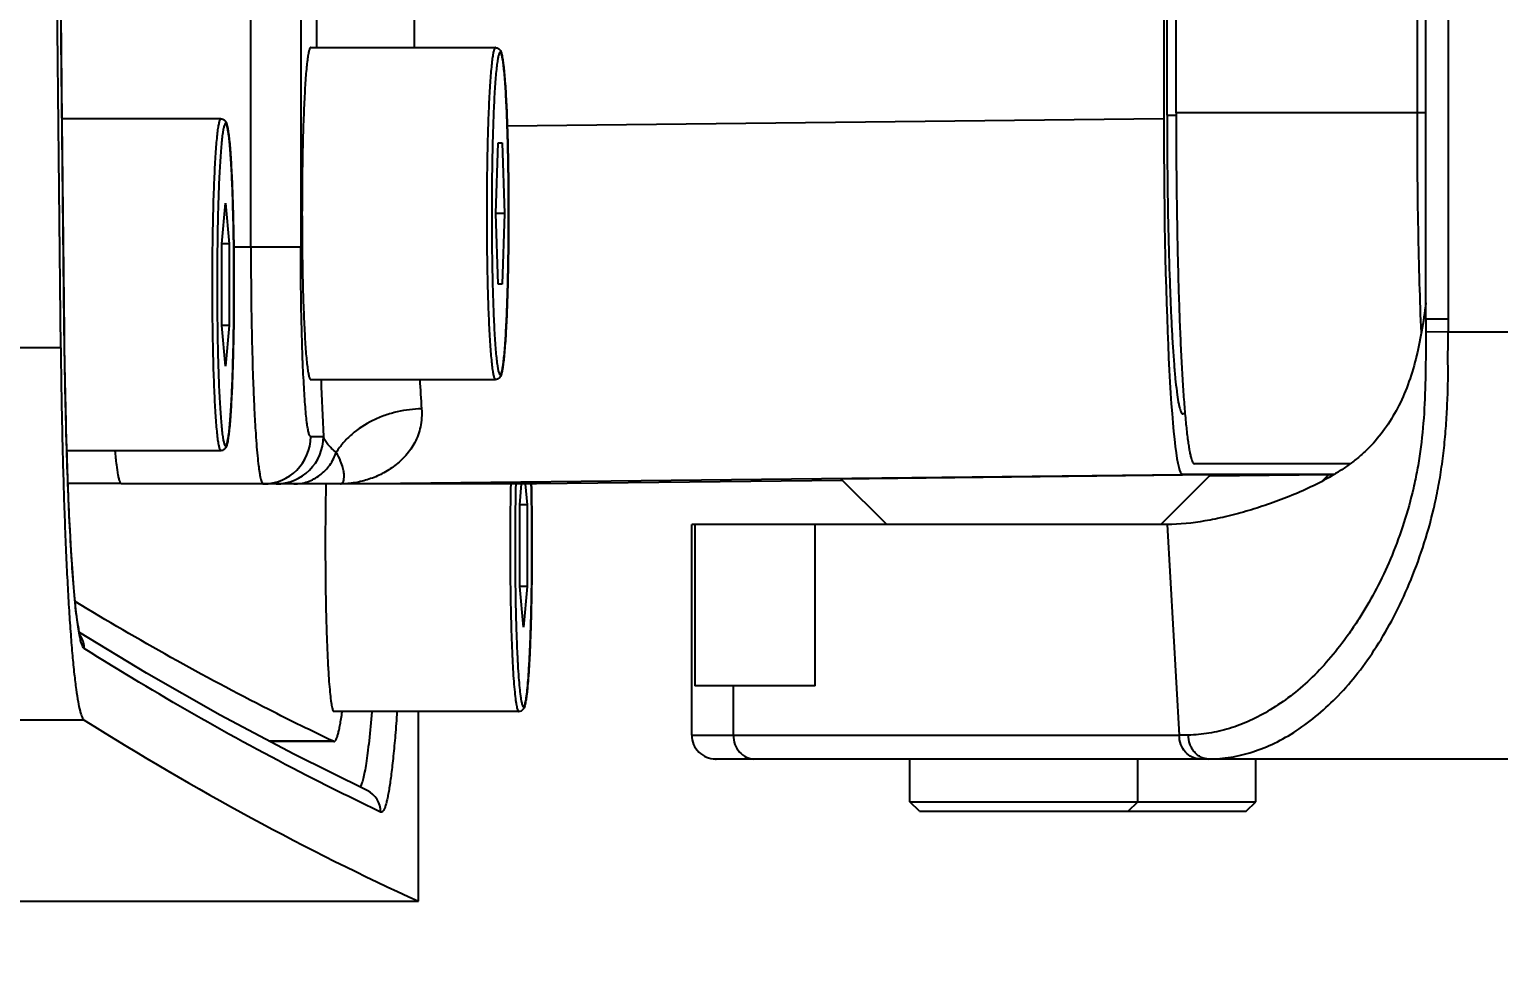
# Model space of a CAD drawing. Header units: millimetres. Extents: x 5828 to 6704, y 123 to 421.
# Drawn here: x 6599.013 to 6601.077, y 245.875 to 247.173 of the extents above; entities that cross this region are included whole.
import ezdxf

# ---------------------------------------------------------------- set-up
doc = ezdxf.new("R2010")
doc.units = ezdxf.units.MM
for name, color, linetype in [('外形图', 7, 'Continuous'), ('尺寸标注', 7, 'Continuous'), ('运动范围', 7, 'Continuous')]:
    doc.layers.add(name, color=color, linetype=linetype)
doc.styles.add('微软雅黑', font='msyh.ttc', dxfattribs={"height": 1.5})
doc.dimstyles.new('尺寸标注_1_15比例', dxfattribs={"dimtxt": 1.5, "dimasz": 1.25, "dimexe": 0.5, "dimexo": 0.4, "dimgap": 0.5, "dimtad": 1, "dimdec": 1, "dimlfac": 15, "dimdsep": 46, "dimtxsty": '微软雅黑', "dimcen": 0.09, "dimadec": 0, "dimazin": 0, "dimtp": 0.01, "dimtm": 0.01, "dimtfac": 1, "dimtdec": 1, "dimtofl": 0, "dimtmove": 0, "dimatfit": 3, "dimfxl": 1, "dimtolj": 1, "dimarcsym": 0})

# ---------------------------------------------------------------- blocks, each defined once
blk = doc.blocks.new('*D770')
at = {"layer": 'Defpoints', "color": 0}
for p in [(6551.3884, 249.6138), (6591.2263, 249.6138), (6637.3008, 249.6138), (6628.0365, 243.1292), (6583.7661, 238.2698)]:
    blk.add_point(p, dxfattribs=at)
at = {"layer": '尺寸标注', "color": 0, "lineweight": -2}
blk.add_arc((6591.2263, 249.6138), 13.5772, 185.27685, 344.73221, dxfattribs=at)
at = {"layer": '尺寸标注', "color": 0}
for points in [[(6577.9147, 248.3747), (6577.4985, 248.3555), (6577.6491, 249.6138)], [(6604.5277, 245.9929), (6604.1211, 246.084), (6604.5977, 247.2582)]]:
    blk.add_solid(points, dxfattribs=at)
at = {"layer": '尺寸标注', "color": 0, "insert": (6591.5441, 237.3197), "char_height": 1.5, "attachment_point": 5, "rotation": 1.4808, "style": '微软雅黑'}
blk.add_mtext('\\A1;+\\A1;170%%d', dxfattribs=at)

msp = doc.modelspace()

# ---------------------------------------------------------------- linework, layer by layer
at = {"layer": '外形图', "color": 7, "linetype": 'Continuous'}
for p, q in [((6600.9753, 246.7656), (6600.9753, 249.1954)), ((6601.0068, 246.7471), (6601.0068, 249.1957)), ((6600.607, 248.9139), (6600.607, 247.047)), ((6600.6115, 247.0521), (6600.6115, 248.9088)), ((6600.6241, 247.0555), (6600.6241, 248.9055)), ((6599.5535, 248.8138), (6599.5535, 247.1471)), ((6600.9632, 247.0555), (6600.9632, 247.9879)), ((6599.324, 246.8671), (6599.324, 247.2471)), ((6599.394, 247.2471), (6599.394, 246.8671)), ((6599.4168, 247.1471), (6599.4168, 247.2471)), ((6599.408, 247.1471), (6599.6676, 247.1471)), ((6599.2817, 247.0471), (6599.0586, 247.0471)), ((6600.607, 247.047), (6599.6843, 247.0366)), ((6600.6115, 247.0521), (6600.6241, 247.0521)), ((6600.9753, 247.0555), (6600.6241, 247.0555)), ((6599.6683, 246.9138), (6599.6713, 247.0131)), ((6599.6713, 247.0131), (6599.6773, 247.0131)), ((6599.6773, 247.0131), (6599.6803, 246.9138)), ((6599.2832, 246.8711), (6599.2884, 246.9285)), ((6599.2884, 246.9285), (6599.2936, 246.8711)), ((6599.6803, 246.9138), (6599.6683, 246.9138)), ((6599.6713, 246.8145), (6599.6683, 246.9138)), ((6599.6803, 246.9138), (6599.6773, 246.8145)), ((6599.2936, 246.8711), (6599.2832, 246.8711)), ((6599.2832, 246.7565), (6599.2832, 246.8711)), ((6599.2936, 246.8711), (6599.2936, 246.7565)), ((6599.2999, 246.8672), (6599.394, 246.8671)), ((6599.2999, 246.8672), (6599.324, 246.8671)), ((6599.6773, 246.8145), (6599.6713, 246.8145)), ((6599.2936, 246.7565), (6599.2832, 246.7565)), ((6599.2884, 246.6991), (6599.2832, 246.7565)), ((6599.2936, 246.7565), (6599.2884, 246.6991)), ((6600.9753, 246.7656), (6600.975, 246.7204)), ((6599.0618, 246.7467), (6599.0618, 246.747)), ((6599.0618, 246.7467), (6599.0619, 246.747)), ((6601.0067, 246.7471), (6600.9751, 246.7474)), ((6601.6394, 246.7471), (6601.0068, 246.7471)), ((6599.0567, 246.7251), (6596.98, 246.7234)), ((6600.975, 246.7204), (6600.9747, 246.6934)), ((6599.408, 246.6805), (6599.6676, 246.6805)), ((6600.9747, 246.6934), (6600.9746, 246.6883)), ((6600.6367, 246.6321), (6600.6335, 246.6321)), ((6599.408, 246.6005), (6599.4259, 246.6005)), ((6599.2817, 246.5805), (6599.0653, 246.5805)), ((6600.8687, 246.5621), (6600.65, 246.5621)), ((6599.1417, 246.5345), (6599.0669, 246.5345)), ((6599.7255, 246.5338), (6599.1417, 246.5338)), ((6599.4498, 246.5338), (6600.6331, 246.5471)), ((6599.7018, 246.5045), (6599.7045, 246.5338)), ((6599.7096, 246.5338), (6599.7122, 246.5045)), ((6600.1556, 246.5387), (6599.7255, 246.5338)), ((6600.1531, 246.5411), (6600.6728, 246.547)), ((6600.2176, 246.4767), (6600.1531, 246.5411)), ((6600.6029, 246.4767), (6600.6732, 246.547)), ((6600.8459, 246.5471), (6600.6331, 246.5471)), ((6600.6715, 246.5452), (6600.8386, 246.547)), ((6600.6728, 246.547), (6600.6732, 246.547)), ((6600.8299, 246.538), (6600.8389, 246.547)), ((6600.8447, 246.5464), (6600.8383, 246.5464)), ((6600.8386, 246.547), (6600.8389, 246.547)), ((6599.7122, 246.5045), (6599.7018, 246.5045)), ((6599.7018, 246.3898), (6599.7018, 246.5045)), ((6599.7122, 246.5045), (6599.7122, 246.3898)), ((6599.0709, 246.4491), (6599.0699, 246.4687)), ((6600.6115, 246.4767), (6599.9436, 246.4767)), ((6599.9436, 246.1805), (6599.9436, 246.4767)), ((6599.9477, 246.4767), (6599.9477, 246.25)), ((6600.1168, 246.25), (6600.1168, 246.4767)), ((6600.6115, 246.4767), (6600.6286, 246.1805)), ((6599.072, 246.4315), (6599.0709, 246.4491)), ((6599.0731, 246.4156), (6599.072, 246.4315)), ((6599.0742, 246.4012), (6599.0731, 246.4156)), ((6599.0752, 246.3884), (6599.0742, 246.4012)), ((6599.0762, 246.3769), (6599.0752, 246.3884)), ((6599.7122, 246.3898), (6599.7018, 246.3898)), ((6599.707, 246.3325), (6599.7018, 246.3898)), ((6599.7122, 246.3898), (6599.707, 246.3325)), ((6600.1168, 246.25), (6599.9477, 246.25)), ((6600.0021, 246.1805), (6600.0021, 246.25)), ((6599.0896, 246.2017), (6596.9607, 246.2005)), ((6599.7004, 246.2138), (6599.4407, 246.2138)), ((6599.5597, 245.9471), (6599.5597, 246.2138)), ((6599.9436, 246.1805), (6600.0021, 246.1805)), ((6600.0021, 246.1805), (6600.6286, 246.1805)), ((6600.6414, 246.1807), (6600.6286, 246.1805)), ((6599.4399, 246.172), (6599.3499, 246.172)), ((6599.4407, 246.1718), (6599.3502, 246.1718)), ((6599.4399, 246.172), (6599.4407, 246.1718)), ((6599.9769, 246.1471), (6599.9778, 246.1471)), ((6599.9772, 246.1471), (6599.9771, 246.1471)), ((6602.255, 246.1471), (6599.9772, 246.1471)), ((6600.2502, 246.0871), (6600.2502, 246.1471)), ((6600.5702, 246.0871), (6600.5702, 246.1471)), ((6600.736, 246.0871), (6600.736, 246.1471)), ((6599.4874, 246.1027), (6599.4874, 246.1027)), ((6600.2502, 246.0871), (6600.57, 246.0871)), ((6600.2636, 246.0738), (6600.2502, 246.0871)), ((6600.5569, 246.0738), (6600.5702, 246.0871)), ((6600.5702, 246.0871), (6600.57, 246.0871)), ((6600.5702, 246.0871), (6600.7357, 246.0871)), ((6600.7226, 246.0738), (6600.736, 246.0871)), ((6600.736, 246.0871), (6600.7357, 246.0871)), ((6600.2636, 246.0738), (6600.5567, 246.0738)), ((6600.5567, 246.0738), (6600.5569, 246.0738)), ((6600.5569, 246.0738), (6600.7224, 246.0738)), ((6600.7224, 246.0738), (6600.7226, 246.0738)), ((6596.9517, 245.9471), (6599.5597, 245.9471))]:
    msp.add_line(p, q, dxfattribs=at)
for points in [[(6599.0619, 246.747), (6599.0586, 247.0435), (6599.0558, 247.3427), (6599.0532, 247.6431), (6599.0511, 247.9445), (6599.0492, 248.2467), (6599.0478, 248.5497), (6599.0467, 248.8533), (6599.046, 249.1572), (6599.0456, 249.4614), (6599.0456, 249.7657), (6599.046, 250.0699), (6599.0467, 250.3739), (6599.0478, 250.6776), (6599.0492, 250.9807), (6599.0511, 251.283), (6599.0532, 251.5845), (6599.0558, 251.8849), (6599.0586, 252.184), (6599.0619, 252.4805)], [(6599.0699, 246.4687), (6599.0688, 246.4904), (6599.0682, 246.5021), (6599.0677, 246.5145), (6599.0672, 246.5275), (6599.0666, 246.5411), (6599.0661, 246.5555), (6599.0656, 246.5707), (6599.0651, 246.5866), (6599.0646, 246.6033), (6599.0642, 246.621), (6599.0637, 246.6396), (6599.0633, 246.6591), (6599.0629, 246.6798), (6599.0625, 246.7015), (6599.0622, 246.7243), (6599.0619, 246.747)], [(6599.0846, 246.3191), (6599.0846, 246.3191), (6599.0846, 246.3193), (6599.0844, 246.3197), (6599.0842, 246.3203), (6599.084, 246.3212), (6599.0837, 246.3222), (6599.0834, 246.3235), (6599.0831, 246.3249), (6599.0828, 246.3265), (6599.0824, 246.3283), (6599.082, 246.3303), (6599.0816, 246.3325), (6599.0812, 246.3349), (6599.0808, 246.3375), (6599.0804, 246.3403), (6599.08, 246.3433), (6599.0795, 246.3466), (6599.0791, 246.3501), (6599.0786, 246.3538), (6599.0782, 246.3579), (6599.0777, 246.3622), (6599.0772, 246.3668), (6599.0767, 246.3717), (6599.0762, 246.3769)], [(6599.4874, 246.1027), (6599.3841, 246.1537), (6599.2808, 246.2087), (6599.1775, 246.2677), (6599.0831, 246.3251)]]:
    msp.add_lwpolyline(points, dxfattribs=at)
for centre, radius, start, end in [((6605.3888, 246.8908), 5.97, 182.02032, 182.78766), ((6601.8792, 246.8096), 2.3216, 183.19, 184.2066), ((6599.3414, 246.6004), 0.0666, 270.0457, 0.0437), ((6599.3593, 246.6004), 0.0666, 270.0439, 0.0437), ((6599.0566, 246.3023), 0.0332, 29.5718, 34.0944), ((6599.0565, 246.3023), 0.0333, 359.8946, 29.5644), ((6599.9769, 246.1805), 0.0333, 180, 270.0159), ((6599.4731, 246.0726), 0.0333, 359.8954, 64.5451)]:
    msp.add_arc(centre, radius, start, end, dxfattribs=at)
for centre, major_axis, ratio, start_param, end_param in [((6599.7468, 249.6138), (0, 13.4821), 0.052408, 1.354859, 1.786734), ((6600.6331, 247.0472), (0, 0.5), 0.052351, -4.712093, -3.141591), ((6600.8118, 1245.6617), (0, 1000), 0.052408, -3.17446, -3.165488)]:
    msp.add_ellipse(centre, major_axis=major_axis, ratio=ratio, start_param=start_param, end_param=end_param, dxfattribs=at)
for points, knots in [([(6599.0618, 246.747), (6599.0564, 247.222), (6599.0482, 248.1776), (6599.0442, 249.6138), (6599.0482, 251.05), (6599.0564, 252.0056), (6599.0618, 252.4805)], [0, 0, 0, 0, 0.248536, 0.5, 0.751464, 1, 1, 1, 1]), ([(6599.408, 247.1471), (6599.4078, 247.1471), (6599.4074, 247.1469), (6599.4071, 247.1465), (6599.4066, 247.1457), (6599.4061, 247.1444), (6599.4055, 247.1425), (6599.405, 247.14), (6599.4044, 247.1369), (6599.4038, 247.1333), (6599.4031, 247.1275), (6599.4021, 247.1189), (6599.4011, 247.1072), (6599.4002, 247.0936), (6599.3993, 247.0783), (6599.3985, 247.0614), (6599.3975, 247.0361), (6599.3966, 247.002), (6599.3959, 246.9587), (6599.3958, 246.929), (6599.3958, 246.9138)], [0, 0, 0, 0, 0.002822, 0.004789, 0.00724, 0.013733, 0.022453, 0.033438, 0.046693, 0.062201, 0.079935, 0.121933, 0.172316, 0.230619, 0.296293, 0.368714, 0.447191, 0.619257, 0.80591, 1, 1, 1, 1]), ([(6599.6676, 247.1471), (6599.6674, 247.1471), (6599.6671, 247.1469), (6599.6667, 247.1465), (6599.6663, 247.1457), (6599.6658, 247.1444), (6599.6652, 247.1425), (6599.6646, 247.14), (6599.664, 247.1369), (6599.6635, 247.1333), (6599.6627, 247.1275), (6599.6618, 247.1189), (6599.6608, 247.1072), (6599.6598, 247.0936), (6599.6589, 247.0783), (6599.6581, 247.0614), (6599.6572, 247.0361), (6599.6562, 247.002), (6599.6556, 246.9587), (6599.6554, 246.929), (6599.6554, 246.9138)], [0, 0, 0, 0, 0.002822, 0.004789, 0.00724, 0.013733, 0.022453, 0.033438, 0.046693, 0.062201, 0.079936, 0.121933, 0.172317, 0.23062, 0.296294, 0.368715, 0.447192, 0.619258, 0.80591, 1, 1, 1, 1]), ([(6599.6862, 246.9138), (6599.6862, 246.9285), (6599.686, 246.9575), (6599.6855, 246.9931), (6599.6848, 247.0203), (6599.6842, 247.0393), (6599.6835, 247.0571), (6599.6827, 247.0736), (6599.6819, 247.0885), (6599.681, 247.1017), (6599.68, 247.1131), (6599.6791, 247.1214), (6599.6783, 247.127), (6599.6778, 247.1305), (6599.6772, 247.1335), (6599.6767, 247.1359), (6599.6761, 247.1379), (6599.6756, 247.1391), (6599.6752, 247.1398), (6599.6749, 247.1403), (6599.6743, 247.1406), (6599.6737, 247.1403), (6599.6734, 247.1398), (6599.673, 247.1391), (6599.6725, 247.1379), (6599.6719, 247.1359), (6599.6714, 247.1335), (6599.6708, 247.1305), (6599.6703, 247.127), (6599.6695, 247.1214), (6599.6686, 247.1131), (6599.6676, 247.1017), (6599.6667, 247.0885), (6599.6658, 247.0736), (6599.6651, 247.0571), (6599.6644, 247.0393), (6599.6638, 247.0203), (6599.6631, 246.9931), (6599.6626, 246.9575), (6599.6624, 246.9285), (6599.6624, 246.9138)], [0, 0, 0, 0, 0.097045, 0.190371, 0.234513, 0.276404, 0.315643, 0.351853, 0.38469, 0.413842, 0.439033, 0.460032, 0.468899, 0.476653, 0.483281, 0.488773, 0.493133, 0.49638, 0.497605, 0.498589, 0.5, 0.501411, 0.502394, 0.50362, 0.506866, 0.511226, 0.516719, 0.523346, 0.5311, 0.539968, 0.560966, 0.586158, 0.61531, 0.648147, 0.684357, 0.723596, 0.765487, 0.809629, 0.902955, 1, 1, 1, 1]), ([(6599.6676, 247.1471), (6599.6686, 247.1471), (6599.6703, 247.1468), (6599.6728, 247.1453), (6599.6745, 247.1431), (6599.6756, 247.1406), (6599.6763, 247.1381), (6599.677, 247.1354), (6599.6779, 247.1309), (6599.6788, 247.124), (6599.6799, 247.1144), (6599.6813, 247.098), (6599.6825, 247.0792), (6599.6835, 247.0582), (6599.6842, 247.0403), (6599.6848, 247.0211), (6599.6855, 246.9937), (6599.686, 246.9578), (6599.6862, 246.9287), (6599.6862, 246.9138)], [0, 0, 0, 0, 0.01186, 0.021803, 0.03551, 0.045936, 0.056406, 0.068115, 0.081523, 0.114105, 0.154676, 0.203144, 0.322288, 0.391921, 0.467418, 0.548062, 0.633079, 0.812921, 1, 1, 1, 1]), ([(6599.2817, 247.0471), (6599.2815, 247.0471), (6599.2811, 247.0469), (6599.2808, 247.0465), (6599.2803, 247.0457), (6599.2798, 247.0444), (6599.2793, 247.0425), (6599.2787, 247.04), (6599.2781, 247.0369), (6599.2775, 247.0333), (6599.2768, 247.0275), (6599.2758, 247.0189), (6599.2748, 247.0072), (6599.2739, 246.9936), (6599.273, 246.9783), (6599.2722, 246.9613), (6599.2712, 246.9361), (6599.2703, 246.902), (6599.2696, 246.8587), (6599.2694, 246.8138), (6599.2696, 246.7689), (6599.2703, 246.7256), (6599.2712, 246.6915), (6599.2722, 246.6662), (6599.273, 246.6493), (6599.2739, 246.634), (6599.2748, 246.6204), (6599.2758, 246.6087), (6599.2768, 246.6001), (6599.2775, 246.5943), (6599.2781, 246.5907), (6599.2787, 246.5876), (6599.2793, 246.5851), (6599.2798, 246.5831), (6599.2803, 246.5819), (6599.2808, 246.5811), (6599.2811, 246.5807), (6599.2815, 246.5805), (6599.2817, 246.5805)], [0, 0, 0, 0, 0.001411, 0.002394, 0.00362, 0.006867, 0.011226, 0.016719, 0.023346, 0.031101, 0.039968, 0.060967, 0.086158, 0.11531, 0.148147, 0.184358, 0.223596, 0.309629, 0.402955, 0.5, 0.597045, 0.690371, 0.776404, 0.815642, 0.851853, 0.88469, 0.913842, 0.939033, 0.960032, 0.968899, 0.976654, 0.983281, 0.988774, 0.993133, 0.99638, 0.997606, 0.998589, 1, 1, 1, 1]), ([(6599.2817, 247.0471), (6599.2826, 247.0471), (6599.2844, 247.0468), (6599.2868, 247.0453), (6599.2885, 247.0431), (6599.2897, 247.0406), (6599.2904, 247.0381), (6599.2911, 247.0354), (6599.2919, 247.0309), (6599.2929, 247.024), (6599.294, 247.0144), (6599.2954, 246.998), (6599.2965, 246.9792), (6599.2975, 246.9582), (6599.2982, 246.9403), (6599.2988, 246.9211), (6599.2995, 246.8937), (6599.3001, 246.8578), (6599.3003, 246.8138), (6599.3001, 246.7698), (6599.2995, 246.7339), (6599.2988, 246.7065), (6599.2982, 246.6873), (6599.2975, 246.6694), (6599.2965, 246.6484), (6599.2954, 246.6296), (6599.294, 246.6132), (6599.2929, 246.6035), (6599.2919, 246.5967), (6599.2911, 246.5922), (6599.2904, 246.5895), (6599.2897, 246.587), (6599.2885, 246.5845), (6599.2868, 246.5823), (6599.2844, 246.5808), (6599.2826, 246.5805), (6599.2817, 246.5805)], [0, 0, 0, 0, 0.00593, 0.010902, 0.017755, 0.022968, 0.028203, 0.034058, 0.040762, 0.057052, 0.077338, 0.101572, 0.161144, 0.19596, 0.233709, 0.274031, 0.31654, 0.406461, 0.500001, 0.593541, 0.683462, 0.72597, 0.766292, 0.804041, 0.838858, 0.898429, 0.922663, 0.942948, 0.959239, 0.965943, 0.971797, 0.977032, 0.982245, 0.989098, 0.99407, 1, 1, 1, 1]), ([(6600.6115, 247.0521), (6600.6115, 247.0248), (6600.6118, 246.9712), (6600.613, 246.8935), (6600.6147, 246.832), (6600.6164, 246.7865), (6600.6178, 246.7561), (6600.6194, 246.7285), (6600.6211, 246.704), (6600.6229, 246.6829), (6600.6246, 246.6675), (6600.626, 246.657), (6600.627, 246.6505), (6600.628, 246.645), (6600.6291, 246.6405), (6600.6301, 246.637), (6600.631, 246.6346), (6600.6318, 246.6333), (6600.6324, 246.6325), (6600.6331, 246.6321), (6600.6335, 246.6321)], [0, 0, 0, 0, 0.19409, 0.380743, 0.552808, 0.631285, 0.703706, 0.76938, 0.827684, 0.878067, 0.920064, 0.937799, 0.953307, 0.966562, 0.977547, 0.986267, 0.99276, 0.995211, 0.997178, 1, 1, 1, 1]), ([(6600.6241, 247.0555), (6600.6241, 247.0234), (6600.6245, 246.9604), (6600.6259, 246.8691), (6600.6278, 246.7968), (6600.6299, 246.7435), (6600.6316, 246.7077), (6600.6334, 246.6753), (6600.6354, 246.6466), (6600.6376, 246.6218), (6600.6395, 246.6037), (6600.6412, 246.5913), (6600.6424, 246.5837), (6600.6436, 246.5773), (6600.6448, 246.572), (6600.646, 246.5678), (6600.6471, 246.5651), (6600.648, 246.5635), (6600.6487, 246.5626), (6600.6495, 246.5621), (6600.65, 246.5621)], [0, 0, 0, 0, 0.19409, 0.380743, 0.552808, 0.631285, 0.703706, 0.76938, 0.827684, 0.878067, 0.920064, 0.937799, 0.953307, 0.966562, 0.977547, 0.986267, 0.99276, 0.995211, 0.997178, 1, 1, 1, 1]), ([(6600.9689, 246.7464), (6600.9679, 246.7694), (6600.9662, 246.8179), (6600.9638, 246.9209), (6600.9632, 247.0009), (6600.9632, 247.0555)], [0, 0, 0, 0, 0.223954, 0.470015, 1, 1, 1, 1]), ([(6599.2884, 247.0405), (6599.2881, 247.0405), (6599.2878, 247.0403), (6599.2875, 247.0398), (6599.287, 247.0391), (6599.2865, 247.0379), (6599.286, 247.0359), (6599.2854, 247.0335), (6599.2849, 247.0305), (6599.2843, 247.027), (6599.2836, 247.0214), (6599.2827, 247.0131), (6599.2817, 247.0017), (6599.2808, 246.9885), (6599.2799, 246.9736), (6599.2791, 246.9571), (6599.2782, 246.9326), (6599.2773, 246.8994), (6599.2766, 246.8575), (6599.2764, 246.8138), (6599.2766, 246.7701), (6599.2773, 246.7282), (6599.2782, 246.695), (6599.2791, 246.6705), (6599.2799, 246.654), (6599.2808, 246.6391), (6599.2817, 246.6259), (6599.2827, 246.6145), (6599.2836, 246.6062), (6599.2843, 246.6005), (6599.2849, 246.5971), (6599.2854, 246.5941), (6599.286, 246.5916), (6599.2865, 246.5897), (6599.287, 246.5885), (6599.2875, 246.5878), (6599.2878, 246.5873), (6599.2881, 246.5871), (6599.2884, 246.5871)], [0, 0, 0, 0, 0.001411, 0.002394, 0.00362, 0.006867, 0.011226, 0.016719, 0.023346, 0.031101, 0.039968, 0.060967, 0.086158, 0.11531, 0.148147, 0.184358, 0.223596, 0.309629, 0.402955, 0.5, 0.597045, 0.690371, 0.776404, 0.815642, 0.851853, 0.88469, 0.913842, 0.939033, 0.960032, 0.968899, 0.976654, 0.983281, 0.988774, 0.993133, 0.99638, 0.997606, 0.998589, 1, 1, 1, 1]), ([(6599.2884, 246.5871), (6599.2886, 246.5871), (6599.2889, 246.5873), (6599.2893, 246.5878), (6599.2897, 246.5885), (6599.2902, 246.5897), (6599.2907, 246.5916), (6599.2913, 246.5941), (6599.2918, 246.5971), (6599.2924, 246.6005), (6599.2932, 246.6062), (6599.2941, 246.6145), (6599.295, 246.6259), (6599.296, 246.6391), (6599.2968, 246.654), (6599.2976, 246.6705), (6599.2985, 246.695), (6599.2994, 246.7282), (6599.3001, 246.7701), (6599.3003, 246.8138), (6599.3001, 246.8575), (6599.2994, 246.8994), (6599.2985, 246.9326), (6599.2976, 246.9571), (6599.2968, 246.9736), (6599.296, 246.9885), (6599.295, 247.0017), (6599.2941, 247.0131), (6599.2932, 247.0214), (6599.2924, 247.027), (6599.2918, 247.0305), (6599.2913, 247.0335), (6599.2907, 247.0359), (6599.2902, 247.0379), (6599.2897, 247.0391), (6599.2893, 247.0398), (6599.2889, 247.0403), (6599.2886, 247.0405), (6599.2884, 247.0405)], [0, 0, 0, 0, 0.001411, 0.002394, 0.00362, 0.006867, 0.011226, 0.016719, 0.023346, 0.031101, 0.039968, 0.060967, 0.086158, 0.11531, 0.148147, 0.184358, 0.223596, 0.309629, 0.402955, 0.5, 0.597045, 0.690371, 0.776404, 0.815642, 0.851853, 0.88469, 0.913842, 0.939033, 0.960032, 0.968899, 0.976654, 0.983281, 0.988774, 0.993133, 0.99638, 0.997606, 0.998589, 1, 1, 1, 1]), ([(6599.3958, 246.9138), (6599.3958, 246.8986), (6599.3959, 246.8689), (6599.3966, 246.8256), (6599.3975, 246.7915), (6599.3985, 246.7662), (6599.3993, 246.7493), (6599.4002, 246.734), (6599.4011, 246.7204), (6599.4021, 246.7087), (6599.4031, 246.7001), (6599.4038, 246.6943), (6599.4044, 246.6907), (6599.405, 246.6876), (6599.4055, 246.6851), (6599.4061, 246.6831), (6599.4066, 246.6819), (6599.4071, 246.6811), (6599.4074, 246.6807), (6599.4078, 246.6805), (6599.408, 246.6805)], [0, 0, 0, 0, 0.19409, 0.380742, 0.552808, 0.631285, 0.703706, 0.76938, 0.827683, 0.878067, 0.920064, 0.937799, 0.953307, 0.966561, 0.977547, 0.986267, 0.99276, 0.995211, 0.997178, 1, 1, 1, 1]), ([(6599.6554, 246.9138), (6599.6554, 246.8986), (6599.6556, 246.8689), (6599.6562, 246.8256), (6599.6572, 246.7915), (6599.6581, 246.7662), (6599.6589, 246.7493), (6599.6598, 246.734), (6599.6608, 246.7204), (6599.6618, 246.7087), (6599.6627, 246.7001), (6599.6635, 246.6943), (6599.664, 246.6907), (6599.6646, 246.6876), (6599.6652, 246.6851), (6599.6658, 246.6831), (6599.6663, 246.6819), (6599.6667, 246.6811), (6599.6671, 246.6807), (6599.6674, 246.6805), (6599.6676, 246.6805)], [0, 0, 0, 0, 0.19409, 0.380743, 0.552808, 0.631285, 0.703706, 0.76938, 0.827683, 0.878067, 0.920064, 0.937799, 0.953307, 0.966562, 0.977547, 0.986267, 0.99276, 0.995211, 0.997178, 1, 1, 1, 1]), ([(6599.6624, 246.9138), (6599.6624, 246.8991), (6599.6626, 246.8701), (6599.6631, 246.8345), (6599.6638, 246.8073), (6599.6644, 246.7883), (6599.6651, 246.7705), (6599.6658, 246.754), (6599.6667, 246.7391), (6599.6676, 246.7259), (6599.6686, 246.7145), (6599.6695, 246.7062), (6599.6703, 246.7005), (6599.6708, 246.6971), (6599.6714, 246.6941), (6599.6719, 246.6916), (6599.6725, 246.6897), (6599.673, 246.6885), (6599.6734, 246.6878), (6599.6737, 246.6873), (6599.6743, 246.687), (6599.6749, 246.6873), (6599.6752, 246.6878), (6599.6756, 246.6885), (6599.6761, 246.6897), (6599.6767, 246.6916), (6599.6772, 246.6941), (6599.6778, 246.6971), (6599.6783, 246.7005), (6599.6791, 246.7062), (6599.68, 246.7145), (6599.681, 246.7259), (6599.6819, 246.7391), (6599.6827, 246.754), (6599.6835, 246.7705), (6599.6842, 246.7883), (6599.6848, 246.8073), (6599.6855, 246.8345), (6599.686, 246.8701), (6599.6862, 246.8991), (6599.6862, 246.9138)], [0, 0, 0, 0, 0.097045, 0.190371, 0.234513, 0.276404, 0.315643, 0.351853, 0.38469, 0.413842, 0.439033, 0.460032, 0.468899, 0.476653, 0.483281, 0.488773, 0.493133, 0.49638, 0.497605, 0.498589, 0.5, 0.501411, 0.502394, 0.50362, 0.506866, 0.511226, 0.516719, 0.523346, 0.5311, 0.539968, 0.560966, 0.586158, 0.61531, 0.648147, 0.684357, 0.723596, 0.765487, 0.809629, 0.902955, 1, 1, 1, 1]), ([(6599.6862, 246.9138), (6599.6862, 246.8989), (6599.686, 246.8698), (6599.6855, 246.8339), (6599.6848, 246.8065), (6599.6842, 246.7873), (6599.6835, 246.7694), (6599.6825, 246.7484), (6599.6813, 246.7296), (6599.6799, 246.7132), (6599.6788, 246.7036), (6599.6779, 246.6967), (6599.677, 246.6922), (6599.6763, 246.6895), (6599.6756, 246.687), (6599.6745, 246.6845), (6599.6728, 246.6823), (6599.6703, 246.6808), (6599.6686, 246.6805), (6599.6676, 246.6805)], [0, 0, 0, 0, 0.18708, 0.366922, 0.451939, 0.532584, 0.608081, 0.677714, 0.796857, 0.845325, 0.885896, 0.918477, 0.931885, 0.943594, 0.954064, 0.96449, 0.978197, 0.98814, 1, 1, 1, 1]), ([(6599.324, 246.8671), (6599.324, 246.8455), (6599.3242, 246.8029), (6599.3251, 246.7412), (6599.3265, 246.6924), (6599.3279, 246.6563), (6599.329, 246.6322), (6599.3303, 246.6103), (6599.3316, 246.5909), (6599.333, 246.5741), (6599.3344, 246.5619), (6599.3355, 246.5535), (6599.3363, 246.5484), (6599.3371, 246.544), (6599.3379, 246.5404), (6599.3387, 246.5376), (6599.3395, 246.5358), (6599.3401, 246.5347), (6599.3406, 246.5341), (6599.3411, 246.5338), (6599.3414, 246.5338)], [0, 0, 0, 0, 0.19409, 0.380743, 0.552808, 0.631285, 0.703706, 0.76938, 0.827683, 0.878067, 0.920064, 0.937799, 0.953307, 0.966562, 0.977547, 0.986267, 0.99276, 0.995211, 0.997178, 1, 1, 1, 1]), ([(6599.408, 246.6005), (6599.4077, 246.6005), (6599.4073, 246.6007), (6599.4069, 246.6012), (6599.4064, 246.6021), (6599.4058, 246.6035), (6599.4052, 246.6058), (6599.4045, 246.6086), (6599.4039, 246.6121), (6599.4032, 246.6162), (6599.4023, 246.6229), (6599.4013, 246.6327), (6599.4001, 246.6461), (6599.3991, 246.6616), (6599.3981, 246.6792), (6599.3971, 246.6985), (6599.396, 246.7273), (6599.395, 246.7664), (6599.3942, 246.8158), (6599.394, 246.8498), (6599.394, 246.8671)], [0, 0, 0, 0, 0.002819, 0.004788, 0.00724, 0.013732, 0.022452, 0.033437, 0.046692, 0.0622, 0.079935, 0.121932, 0.172315, 0.230619, 0.296293, 0.368714, 0.447191, 0.619258, 0.805911, 1, 1, 1, 1]), ([(6600.9753, 246.7882), (6600.9735, 246.7747), (6600.9696, 246.7482), (6600.9616, 246.7097), (6600.9508, 246.6735), (6600.9362, 246.6403), (6600.9181, 246.6106), (6600.8999, 246.5888), (6600.8837, 246.5736), (6600.8707, 246.5632), (6600.8571, 246.5537), (6600.8382, 246.542), (6600.8137, 246.5292), (6600.7835, 246.516), (6600.7532, 246.5047), (6600.7231, 246.4952), (6600.6937, 246.4874), (6600.6568, 246.4797), (6600.6293, 246.4767), (6600.6115, 246.4767)], [0, 0, 0, 0, 0.076798, 0.150938, 0.221907, 0.289646, 0.35457, 0.417584, 0.448802, 0.48002, 0.511312, 0.542626, 0.605092, 0.667057, 0.728055, 0.787538, 0.844871, 0.899498, 1, 1, 1, 1]), ([(6601.0068, 246.7652), (6601.0048, 246.7652), (6601.0007, 246.7652), (6600.9948, 246.7653), (6600.9902, 246.7654), (6600.9868, 246.7654), (6600.9845, 246.7654), (6600.9824, 246.7654), (6600.9806, 246.7655), (6600.979, 246.7655), (6600.9777, 246.7655), (6600.9768, 246.7655), (6600.9762, 246.7655), (6600.9759, 246.7655), (6600.9756, 246.7655), (6600.9754, 246.7655), (6600.9753, 246.7656), (6600.9753, 246.7655), (6600.9753, 246.7656)], [0, 0, 0, 0, 0.197825, 0.386546, 0.559397, 0.637903, 0.710172, 0.775553, 0.833458, 0.883367, 0.92483, 0.957476, 0.970397, 0.981011, 0.989292, 0.995224, 0.998793, 1, 1, 1, 1]), ([(6599.0836, 246.3188), (6599.0829, 246.3224), (6599.0814, 246.3304), (6599.0787, 246.3499), (6599.0756, 246.3803), (6599.0723, 246.4238), (6599.0693, 246.4759), (6599.0667, 246.5354), (6599.0637, 246.6265), (6599.0624, 246.6977), (6599.0618, 246.7467)], [0, 0, 0, 0, 0.025595, 0.057118, 0.137548, 0.239929, 0.362247, 0.502211, 0.657213, 1, 1, 1, 1]), ([(6600.6703, 246.1471), (6600.6806, 246.1471), (6600.7014, 246.1489), (6600.7325, 246.1565), (6600.7635, 246.1691), (6600.8056, 246.1932), (6600.8451, 246.2269), (6600.8808, 246.2685), (6600.9069, 246.3056), (6600.9311, 246.3474), (6600.9529, 246.3939), (6600.9718, 246.4448), (6600.9846, 246.4901), (6600.9927, 246.5283), (6600.9976, 246.5581), (6601.0014, 246.5886), (6601.0036, 246.6144), (6601.0048, 246.6353), (6601.0055, 246.6511), (6601.0062, 246.667), (6601.0064, 246.6829), (6601.0063, 246.6989), (6601.0062, 246.7204), (6601.0065, 246.7364), (6601.0067, 246.7471)], [0, 0, 0, 0, 0.040777, 0.082778, 0.126683, 0.17307, 0.274751, 0.330771, 0.390592, 0.454423, 0.522313, 0.594214, 0.669917, 0.709093, 0.749064, 0.789749, 0.831046, 0.851889, 0.872845, 0.893895, 0.91502, 0.936211, 0.95745, 1, 1, 1, 1]), ([(6599.0567, 246.7251), (6599.0571, 246.69), (6599.0582, 246.6221), (6599.0607, 246.5246), (6599.0635, 246.4488), (6599.0662, 246.3934), (6599.0683, 246.3566), (6599.0706, 246.3232), (6599.073, 246.2936), (6599.0755, 246.2679), (6599.0781, 246.2462), (6599.0807, 246.2288), (6599.0831, 246.2171), (6599.0852, 246.2099), (6599.0866, 246.2061), (6599.0879, 246.2034), (6599.089, 246.2021), (6599.0896, 246.2017)], [0, 0, 0, 0, 0.200007, 0.387182, 0.556448, 0.632911, 0.703226, 0.766922, 0.823574, 0.872808, 0.914311, 0.947831, 0.973206, 0.982828, 0.99043, 0.996086, 1, 1, 1, 1]), ([(6600.9746, 246.6883), (6600.9743, 246.6697), (6600.9732, 246.6333), (6600.9689, 246.5882), (6600.9632, 246.5534), (6600.9562, 246.52), (6600.9451, 246.4798), (6600.9285, 246.4342), (6600.9091, 246.392), (6600.8909, 246.3593), (6600.8753, 246.335), (6600.8597, 246.3124), (6600.8393, 246.2865), (6600.813, 246.2589), (6600.7856, 246.2354), (6600.7574, 246.2161), (6600.7288, 246.2008), (6600.6998, 246.1896), (6600.6706, 246.1827), (6600.6511, 246.1809), (6600.6414, 246.1807)], [0, 0, 0, 0, 0.083785, 0.164898, 0.204449, 0.243356, 0.319312, 0.392539, 0.462512, 0.529288, 0.561562, 0.593037, 0.653466, 0.710643, 0.764863, 0.816257, 0.865005, 0.911512, 0.956299, 1, 1, 1, 1]), ([(6599.5638, 246.6393), (6599.5582, 246.6392), (6599.5467, 246.6384), (6599.5294, 246.6354), (6599.5121, 246.6304), (6599.4899, 246.6211), (6599.4698, 246.6082), (6599.4535, 246.5918), (6599.4468, 246.5828), (6599.4439, 246.5782)], [0, 0, 0, 0, 0.121076, 0.246965, 0.375936, 0.506317, 0.761645, 0.883565, 1, 1, 1, 1]), ([(6599.5638, 246.6393), (6599.5645, 246.6309), (6599.5636, 246.6144), (6599.5553, 246.592), (6599.5425, 246.5736), (6599.5267, 246.5591), (6599.509, 246.5479), (6599.4901, 246.5399), (6599.4702, 246.535), (6599.4566, 246.5339), (6599.4498, 246.5338)], [0, 0, 0, 0, 0.146532, 0.280156, 0.406556, 0.52896, 0.648337, 0.765704, 0.882351, 1, 1, 1, 1]), ([(6599.4439, 246.5782), (6599.4417, 246.58), (6599.4376, 246.5835), (6599.4322, 246.589), (6599.4282, 246.5946), (6599.4264, 246.5985), (6599.4259, 246.6005)], [0, 0, 0, 0, 0.292228, 0.557172, 0.792708, 1, 1, 1, 1]), ([(6599.1329, 246.5803), (6599.1335, 246.5738), (6599.1346, 246.5624), (6599.1365, 246.5493), (6599.138, 246.5421), (6599.1388, 246.5392), (6599.1393, 246.5376), (6599.1399, 246.5362), (6599.1405, 246.5351), (6599.1412, 246.5345), (6599.1417, 246.5345)], [0, 0, 0, 0, 0.419154, 0.726281, 0.836492, 0.880686, 0.91766, 0.947554, 0.970681, 1, 1, 1, 1]), ([(6599.3844, 246.5338), (6599.3909, 246.5338), (6599.4039, 246.5359), (6599.4216, 246.5453), (6599.4356, 246.5597), (6599.4418, 246.5719), (6599.4439, 246.5782)], [0, 0, 0, 0, 0.245149, 0.492778, 0.744391, 1, 1, 1, 1]), ([(6599.4498, 246.5338), (6599.4501, 246.5338), (6599.4508, 246.5339), (6599.4517, 246.5345), (6599.4525, 246.5353), (6599.4536, 246.5368), (6599.4546, 246.5396), (6599.4552, 246.544), (6599.4549, 246.5498), (6599.4534, 246.5573), (6599.4498, 246.5671), (6599.4463, 246.5743), (6599.4439, 246.5782)], [0, 0, 0, 0, 0.019971, 0.040734, 0.063999, 0.090692, 0.156526, 0.244038, 0.360281, 0.512101, 0.714715, 1, 1, 1, 1]), ([(6599.4294, 246.5338), (6599.429, 246.5155), (6599.4285, 246.4783), (6599.4285, 246.4227), (6599.429, 246.3766), (6599.4298, 246.3413), (6599.4306, 246.317), (6599.4315, 246.2946), (6599.4325, 246.2744), (6599.4336, 246.2568), (6599.4349, 246.242), (6599.436, 246.2316), (6599.437, 246.2248), (6599.4377, 246.221), (6599.4384, 246.2179), (6599.439, 246.216), (6599.4396, 246.2148), (6599.44, 246.2142), (6599.4405, 246.2138), (6599.4407, 246.2138)], [0, 0, 0, 0, 0.170879, 0.347608, 0.51975, 0.600899, 0.677146, 0.747364, 0.810517, 0.865676, 0.912038, 0.94894, 0.963682, 0.97589, 0.985542, 0.992648, 0.995274, 0.997318, 1, 1, 1, 1]), ([(6599.6891, 246.5338), (6599.6887, 246.5156), (6599.6882, 246.4783), (6599.6881, 246.4227), (6599.6887, 246.3766), (6599.6895, 246.3413), (6599.6902, 246.317), (6599.6911, 246.2946), (6599.6921, 246.2744), (6599.6933, 246.2568), (6599.6945, 246.242), (6599.6957, 246.2316), (6599.6967, 246.2248), (6599.6974, 246.221), (6599.6981, 246.2179), (6599.6987, 246.216), (6599.6992, 246.2148), (6599.6996, 246.2142), (6599.7001, 246.2138), (6599.7004, 246.2138)], [0, 0, 0, 0, 0.170878, 0.347606, 0.519749, 0.600898, 0.677145, 0.747363, 0.810516, 0.865676, 0.912038, 0.948939, 0.963682, 0.97589, 0.985542, 0.992648, 0.995274, 0.997318, 1, 1, 1, 1]), ([(6599.6961, 246.5338), (6599.6957, 246.516), (6599.6952, 246.4797), (6599.6951, 246.4253), (6599.6956, 246.3803), (6599.6964, 246.3457), (6599.6971, 246.3218), (6599.698, 246.2998), (6599.699, 246.28), (6599.7001, 246.2627), (6599.7013, 246.2482), (6599.7024, 246.238), (6599.7034, 246.2313), (6599.7041, 246.2275), (6599.7048, 246.2245), (6599.7054, 246.2226), (6599.7059, 246.2215), (6599.7063, 246.2208), (6599.7068, 246.2205), (6599.707, 246.2205)], [0, 0, 0, 0, 0.170044, 0.346402, 0.518535, 0.599776, 0.676159, 0.746541, 0.80987, 0.865205, 0.911728, 0.948765, 0.963563, 0.975818, 0.985506, 0.992637, 0.99527, 0.997319, 1, 1, 1, 1]), ([(6599.718, 246.5338), (6599.7184, 246.5159), (6599.7189, 246.4793), (6599.719, 246.4336), (6599.7187, 246.3968), (6599.7182, 246.3701), (6599.7177, 246.3446), (6599.7169, 246.3206), (6599.7161, 246.2985), (6599.715, 246.2786), (6599.7139, 246.2613), (6599.7128, 246.2486), (6599.7119, 246.2398), (6599.7112, 246.2343), (6599.7105, 246.2296), (6599.7098, 246.2256), (6599.7089, 246.2222), (6599.7079, 246.219), (6599.7062, 246.2163), (6599.7036, 246.2143), (6599.7015, 246.2138), (6599.7004, 246.2138)], [0, 0, 0, 0, 0.165722, 0.337527, 0.422478, 0.50508, 0.584089, 0.658319, 0.726661, 0.788105, 0.841768, 0.886922, 0.90614, 0.92307, 0.937724, 0.950188, 0.960728, 0.97013, 0.981098, 0.989367, 1, 1, 1, 1]), ([(6599.707, 246.2205), (6599.7073, 246.2205), (6599.7078, 246.2208), (6599.7082, 246.2215), (6599.7087, 246.2226), (6599.7093, 246.2245), (6599.71, 246.2275), (6599.7107, 246.2313), (6599.7117, 246.238), (6599.7128, 246.2482), (6599.714, 246.2627), (6599.7151, 246.28), (6599.7161, 246.2998), (6599.717, 246.3218), (6599.7177, 246.3457), (6599.7185, 246.3803), (6599.719, 246.4253), (6599.7189, 246.4797), (6599.7184, 246.516), (6599.718, 246.5338)], [0, 0, 0, 0, 0.002681, 0.00473, 0.007363, 0.014494, 0.024182, 0.036436, 0.051234, 0.088272, 0.134795, 0.19013, 0.253459, 0.323841, 0.400223, 0.481465, 0.653597, 0.829956, 1, 1, 1, 1]), ([(6599.4399, 246.172), (6599.4095, 246.1864), (6599.286, 246.2472), (6599.1658, 246.3146), (6599.077, 246.3685)], [0, 0, 0, 0, 0.24495, 1, 1, 1, 1]), ([(6599.0898, 246.3023), (6599.0895, 246.3024), (6599.0889, 246.303), (6599.0878, 246.3047), (6599.0864, 246.3078), (6599.085, 246.3128), (6599.0841, 246.3166), (6599.0836, 246.3188)], [0, 0, 0, 0, 0.058466, 0.133473, 0.340618, 0.628915, 1, 1, 1, 1]), ([(6599.5063, 246.0726), (6599.4714, 246.0892), (6599.3292, 246.1595), (6599.1914, 246.2386), (6599.0898, 246.3023)], [0, 0, 0, 0, 0.244166, 1, 1, 1, 1]), ([(6599.4407, 246.1718), (6599.4409, 246.1718), (6599.4415, 246.1719), (6599.4423, 246.1725), (6599.443, 246.1733), (6599.4441, 246.175), (6599.4453, 246.1781), (6599.4467, 246.1827), (6599.4481, 246.1886), (6599.4495, 246.1958), (6599.4509, 246.2043), (6599.4518, 246.2104), (6599.4522, 246.2136)], [0, 0, 0, 0, 0.017022, 0.037032, 0.061965, 0.092833, 0.174173, 0.283084, 0.420136, 0.585424, 0.778808, 1, 1, 1, 1]), ([(6599.4938, 246.2136), (6599.4927, 246.1999), (6599.491, 246.1805), (6599.4881, 246.1563), (6599.4861, 246.1417), (6599.484, 246.1296), (6599.4819, 246.1199), (6599.4801, 246.1135), (6599.4785, 246.1097), (6599.4777, 246.1082), (6599.4773, 246.1076)], [0, 0, 0, 0, 0.382744, 0.542001, 0.679062, 0.793492, 0.885017, 0.953626, 0.979504, 1, 1, 1, 1]), ([(6599.5293, 246.2137), (6599.5286, 246.2026), (6599.527, 246.1817), (6599.5247, 246.1565), (6599.5228, 246.1385), (6599.5214, 246.1266), (6599.52, 246.1159), (6599.5186, 246.1063), (6599.5171, 246.0979), (6599.5156, 246.0907), (6599.5141, 246.0847), (6599.5127, 246.0798), (6599.5112, 246.0762), (6599.5099, 246.074), (6599.5087, 246.0729), (6599.5079, 246.0724), (6599.5071, 246.0723), (6599.5066, 246.0725), (6599.5063, 246.0726)], [0, 0, 0, 0, 0.229972, 0.431479, 0.521135, 0.603184, 0.677497, 0.743971, 0.802515, 0.85306, 0.895584, 0.930117, 0.956798, 0.976045, 0.983241, 0.989208, 0.994529, 1, 1, 1, 1]), ([(6600.0021, 246.1805), (6600.0021, 246.1761), (6600.0035, 246.1676), (6600.0099, 246.1565), (6600.0181, 246.1502), (6600.0255, 246.1476), (6600.0293, 246.1471), (6600.0312, 246.1471)], [0, 0, 0, 0, 0.264845, 0.521051, 0.764516, 0.882922, 1, 1, 1, 1]), ([(6600.6578, 246.1471), (6600.6559, 246.1471), (6600.652, 246.1476), (6600.6446, 246.1502), (6600.6364, 246.1565), (6600.6301, 246.1676), (6600.6286, 246.1762), (6600.6286, 246.1805)], [0, 0, 0, 0, 0.117077, 0.235482, 0.478944, 0.735153, 1, 1, 1, 1]), ([(6600.6703, 246.1471), (6600.6666, 246.1471), (6600.6609, 246.1484), (6600.6542, 246.1525), (6600.6496, 246.1569), (6600.6459, 246.1623), (6600.6424, 246.1701), (6600.6414, 246.1766), (6600.6414, 246.1807)], [0, 0, 0, 0, 0.223178, 0.34696, 0.476807, 0.610567, 0.744964, 1, 1, 1, 1])]:
    msp.add_open_spline(points, degree=3, knots=knots, dxfattribs=at)
at = {"layer": '运动范围', "color": 0, "linetype": 'Continuous', "lineweight": 0}
msp.add_arc((6591.2263, 249.6198), 37.378, 10, 350, dxfattribs=at)

# ---------------------------------------------------------------- dimensions: what is measured, and where the dimension line sits
at = {"layer": '尺寸标注'}
dim = msp.add_angular_dim_2l(base=(6583.7661, 238.2698), line1=((6628.0365, 243.1292), (6591.2263, 249.6138)), line2=((6551.3884, 249.6138), (6637.3008, 249.6138)), text='\\A1;+<>', dimstyle='尺寸标注_1_15比例', override={"dimtxsty": '微软雅黑'}, dxfattribs=at)
dim.commit()
dim.dimension.update_dxf_attribs({"geometry": '*D770', "text_midpoint": (6591.5772, 236.0411), "dimtype": 162})

doc.saveas('drawing.dxf')
